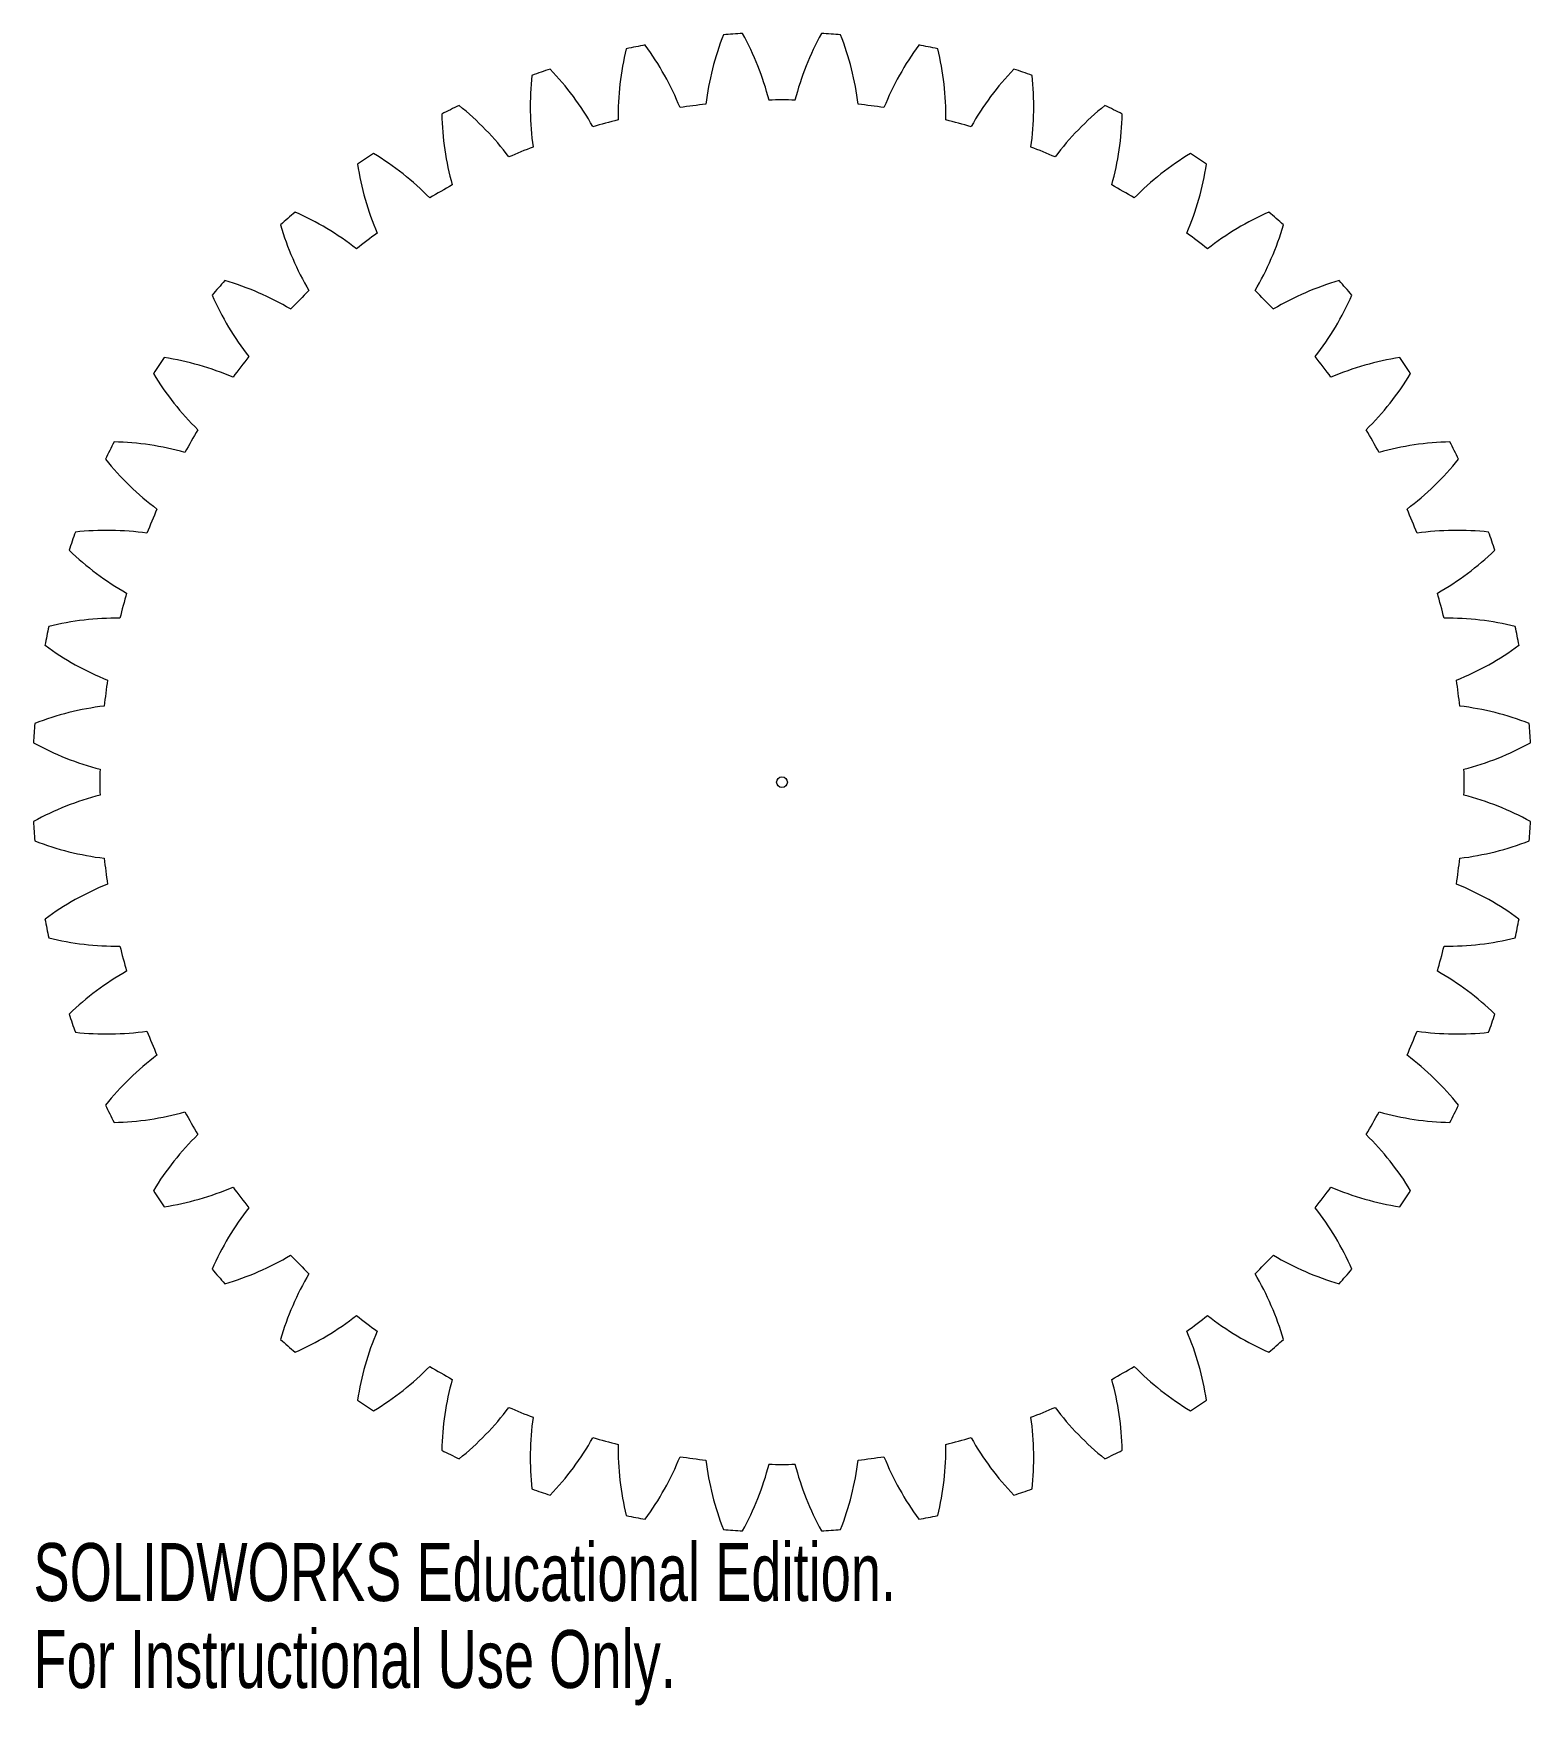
# Model space of a CAD drawing. Header units: millimetres. Extents: x -62 to 62, y -77 to 62.
import ezdxf

# ---------------------------------------------------------------- set-up
doc = ezdxf.new("R2010")
doc.units = ezdxf.units.MM
doc.styles.add('SLDTEXTSTYLE0', font='TXT', dxfattribs={"width": 0.7})

msp = doc.modelspace()

# ---------------------------------------------------------------- linework, layer by layer
at = {"color": 7, "linetype": 'Continuous', "lineweight": 15}
msp.add_circle((0, 0), 0.45, dxfattribs=at)
for centre, radius, start, end in [((0, 0), 62.5, 100.5133, 101.9867), ((-30.76, 47.25), 24, 21.9749, 36.264), ((17.48, 53.6), 24, 158.736, 173.0251), ((0, 0), 62.5, 93.0133, 94.4867), ((-24.32, 50.86), 24, 14.4749, 28.764), ((24.32, 50.86), 24, 151.236, 165.5251), ((0, 0), 62.5, 85.5133, 86.9867), ((-17.48, 53.6), 24, 6.9749, 21.264), ((30.76, 47.25), 24, 143.736, 158.0251), ((0, 0), 62.5, 78.0133, 79.4867), ((10.33, 55.43), 24, 166.236, 180.5251), ((-10.33, 55.43), 24, 359.4749, 13.764), ((3.01, 56.3), 24, 173.736, 188.0251), ((0, 0), 62.5, 108.0133, 109.4867), ((-36.66, 42.84), 24, 29.4749, 43.764), ((36.66, 42.84), 24, 136.236, 150.5251), ((0, 0), 62.5, 70.5133, 71.9867), ((-3.01, 56.3), 24, 351.9749, 6.264), ((0, 0), 62.5, 115.5133, 116.9867), ((-41.94, 37.68), 24, 36.9749, 51.264), ((0, 0), 56.87, 96.406, 98.594), ((0, 0), 56.87, 88.906, 91.094), ((0, 0), 56.87, 81.406, 83.594), ((41.94, 37.68), 24, 128.736, 143.0251), ((0, 0), 62.5, 63.0133, 64.4867), ((-4.37, 56.21), 24, 181.236, 195.5251), ((0, 0), 56.87, 103.906, 106.094), ((0, 0), 56.87, 73.906, 76.094), ((4.37, 56.21), 24, 344.4749, 358.764), ((0, 0), 62.5, 123.0133, 124.4867), ((-46.5, 31.89), 24, 44.4749, 58.764), ((0, 0), 56.87, 111.406, 113.594), ((0, 0), 56.87, 66.406, 68.594), ((46.5, 31.89), 24, 121.236, 135.5251), ((0, 0), 62.5, 55.5133, 56.9867), ((-11.67, 55.16), 24, 188.736, 203.0251), ((11.67, 55.16), 24, 336.9749, 351.264), ((0, 0), 56.87, 118.906, 121.094), ((0, 0), 56.87, 58.906, 61.094), ((0, 0), 62.5, 130.5133, 131.9867), ((-50.26, 25.55), 24, 51.9749, 66.264), ((50.26, 25.55), 24, 113.736, 128.0251), ((0, 0), 62.5, 48.0133, 49.4867), ((-18.77, 53.17), 24, 196.236, 210.5251), ((18.77, 53.17), 24, 329.4749, 343.764), ((0, 0), 56.87, 126.406, 128.594), ((0, 0), 56.87, 51.406, 53.594), ((0, 0), 62.5, 138.0133, 139.4867), ((-25.55, 50.26), 24, 203.736, 218.0251), ((-53.17, 18.77), 24, 59.4749, 73.764), ((0, 0), 56.87, 133.906, 136.094), ((0, 0), 56.87, 43.906, 46.094), ((53.17, 18.77), 24, 106.236, 120.5251), ((25.55, 50.26), 24, 321.9749, 336.264), ((0, 0), 62.5, 40.5133, 41.9867), ((0, 0), 62.5, 145.5133, 146.9867), ((-55.16, 11.67), 24, 66.9749, 81.264), ((0, 0), 56.87, 141.406, 143.594), ((0, 0), 56.87, 36.406, 38.594), ((55.16, 11.67), 24, 98.736, 113.0251), ((0, 0), 62.5, 33.0133, 34.4867), ((-31.89, 46.5), 24, 211.236, 225.5251), ((31.89, 46.5), 24, 314.4749, 328.764), ((0, 0), 56.87, 148.906, 151.094), ((0, 0), 56.87, 28.906, 31.094), ((0, 0), 62.5, 153.0133, 154.4867), ((-56.21, 4.37), 24, 74.4749, 88.764), ((56.21, 4.37), 24, 91.236, 105.5251), ((0, 0), 62.5, 25.5133, 26.9867), ((-37.68, 41.94), 24, 218.736, 233.0251), ((37.68, 41.94), 24, 306.9749, 321.264), ((0, 0), 56.87, 156.406, 158.594), ((0, 0), 56.87, 21.406, 23.594), ((-56.3, -3.01), 24, 81.9749, 96.264), ((56.3, -3.01), 24, 83.736, 98.0251), ((0, 0), 62.5, 160.5133, 161.9867), ((0, 0), 62.5, 18.0133, 19.4867), ((-42.84, 36.66), 24, 226.236, 240.5251), ((42.84, 36.66), 24, 299.4749, 313.764), ((0, 0), 56.87, 163.906, 166.094), ((0, 0), 56.87, 13.906, 16.094), ((0, 0), 62.5, 168.0133, 169.4867), ((-55.43, -10.33), 24, 89.4749, 103.764), ((55.43, -10.33), 24, 76.236, 90.5251), ((0, 0), 62.5, 10.5133, 11.9867), ((-47.25, 30.76), 24, 233.736, 248.0251), ((47.25, 30.76), 24, 291.9749, 306.264), ((0, 0), 56.87, 171.406, 173.594), ((0, 0), 56.87, 6.406, 8.594), ((-53.6, -17.48), 24, 96.9749, 111.264), ((53.6, -17.48), 24, 68.736, 83.0251), ((0, 0), 62.5, 175.5133, 176.9867), ((0, 0), 62.5, 3.0133, 4.4867), ((-50.86, 24.32), 24, 241.236, 255.5251), ((50.86, 24.32), 24, 284.4749, 298.764), ((0, 0), 56.87, 178.906, 181.094), ((0, 0), 56.87, 358.906, 1.094), ((-50.86, -24.32), 24, 104.4749, 118.764), ((50.86, -24.32), 24, 61.236, 75.5251), ((0, 0), 62.5, 183.0133, 184.4867), ((0, 0), 62.5, 355.5133, 356.9867), ((-53.6, 17.48), 24, 248.736, 263.0251), ((53.6, 17.48), 24, 276.9749, 291.264), ((0, 0), 56.87, 186.406, 188.594), ((0, 0), 56.87, 351.406, 353.594), ((-47.25, -30.76), 24, 111.9749, 126.264), ((47.25, -30.76), 24, 53.736, 68.0251), ((0, 0), 62.5, 190.5133, 191.9867), ((0, 0), 62.5, 348.0133, 349.4867), ((-55.43, 10.33), 24, 256.236, 270.5251), ((0, 0), 56.87, 193.906, 196.094), ((0, 0), 56.87, 343.906, 346.094), ((55.43, 10.33), 24, 269.4749, 283.764), ((-42.84, -36.66), 24, 119.4749, 133.764), ((42.84, -36.66), 24, 46.236, 60.5251), ((0, 0), 62.5, 198.0133, 199.4867), ((0, 0), 62.5, 340.5133, 341.9867), ((-56.3, 3.01), 24, 263.736, 278.0251), ((0, 0), 56.87, 201.406, 203.594), ((0, 0), 56.87, 336.406, 338.594), ((56.3, 3.01), 24, 261.9749, 276.264), ((-37.68, -41.94), 24, 126.9749, 141.264), ((37.68, -41.94), 24, 38.736, 53.0251), ((0, 0), 62.5, 205.5133, 206.9867), ((-56.21, -4.37), 24, 271.236, 285.5251), ((0, 0), 56.87, 208.906, 211.094), ((0, 0), 56.87, 328.906, 331.094), ((56.21, -4.37), 24, 254.4749, 268.764), ((0, 0), 62.5, 333.0133, 334.4867), ((-31.89, -46.5), 24, 134.4749, 148.764), ((31.89, -46.5), 24, 31.236, 45.5251), ((0, 0), 62.5, 213.0133, 214.4867), ((-55.16, -11.67), 24, 278.736, 293.0251), ((0, 0), 56.87, 216.406, 218.594), ((0, 0), 56.87, 321.406, 323.594), ((55.16, -11.67), 24, 246.9749, 261.264), ((0, 0), 62.5, 325.5133, 326.9867), ((-25.55, -50.26), 24, 141.9749, 156.264), ((25.55, -50.26), 24, 23.736, 38.0251), ((-53.17, -18.77), 24, 286.236, 300.5251), ((0, 0), 56.87, 223.906, 226.094), ((0, 0), 56.87, 313.906, 316.094), ((53.17, -18.77), 24, 239.4749, 253.764), ((0, 0), 62.5, 220.5133, 221.9867), ((-18.77, -53.17), 24, 149.4749, 163.764), ((18.77, -53.17), 24, 16.236, 30.5251), ((0, 0), 62.5, 318.0133, 319.4867), ((-50.26, -25.55), 24, 293.736, 308.0251), ((0, 0), 56.87, 231.406, 233.594), ((0, 0), 56.87, 306.406, 308.594), ((50.26, -25.55), 24, 231.9749, 246.264), ((-11.67, -55.16), 24, 156.9749, 171.264), ((11.67, -55.16), 24, 8.736, 23.0251), ((0, 0), 62.5, 228.0133, 229.4867), ((0, 0), 62.5, 310.5133, 311.9867), ((-46.5, -31.89), 24, 301.236, 315.5251), ((0, 0), 56.87, 238.906, 241.094), ((0, 0), 56.87, 298.906, 301.094), ((46.5, -31.89), 24, 224.4749, 238.764), ((-4.37, -56.21), 24, 164.4749, 178.764), ((4.37, -56.21), 24, 1.236, 15.5251), ((0, 0), 62.5, 235.5133, 236.9867), ((0, 0), 62.5, 303.0133, 304.4867), ((-41.94, -37.68), 24, 308.736, 323.0251), ((0, 0), 56.87, 246.406, 248.594), ((3.01, -56.3), 24, 171.9749, 186.264), ((0, 0), 56.87, 291.406, 293.594), ((-3.01, -56.3), 24, 353.736, 8.0251), ((41.94, -37.68), 24, 216.9749, 231.264), ((0, 0), 62.5, 243.0133, 244.4867), ((-36.66, -42.84), 24, 316.236, 330.5251), ((0, 0), 56.87, 253.906, 256.094), ((10.33, -55.43), 24, 179.4749, 193.764), ((-10.33, -55.43), 24, 346.236, 0.5251), ((0, 0), 56.87, 283.906, 286.094), ((36.66, -42.84), 24, 209.4749, 223.764), ((0, 0), 62.5, 295.5133, 296.9867), ((-30.76, -47.25), 24, 323.736, 338.0251), ((0, 0), 56.87, 261.406, 263.594), ((17.48, -53.6), 24, 186.9749, 201.264), ((-24.32, -50.86), 24, 331.236, 345.5251), ((0, 0), 56.87, 268.906, 271.094), ((24.32, -50.86), 24, 194.4749, 208.764), ((-17.48, -53.6), 24, 338.736, 353.0251), ((0, 0), 56.87, 276.406, 278.594), ((30.76, -47.25), 24, 201.9749, 216.264), ((0, 0), 62.5, 250.5133, 251.9867), ((0, 0), 62.5, 288.0133, 289.4867), ((0, 0), 62.5, 258.0133, 259.4867), ((0, 0), 62.5, 280.5133, 281.9867), ((0, 0), 62.5, 265.5133, 266.9867), ((0, 0), 62.5, 273.0133, 274.4867)]:
    msp.add_arc(centre, radius, start, end, dxfattribs=at)

# ---------------------------------------------------------------- texts
at = {"color": 7, "linetype": 'Continuous', "char_height": 4.8336, "attachment_point": 1, "style": 'SLDTEXTSTYLE0'}
for s, insert in [('SOLIDWORKS Educational Edition.', (-62.41, -63.43)), ('For Instructional Use Only.', (-62.41, -70.68))]:
    msp.add_mtext(s, dxfattribs=dict(at, insert=insert))

doc.saveas('drawing.dxf')
